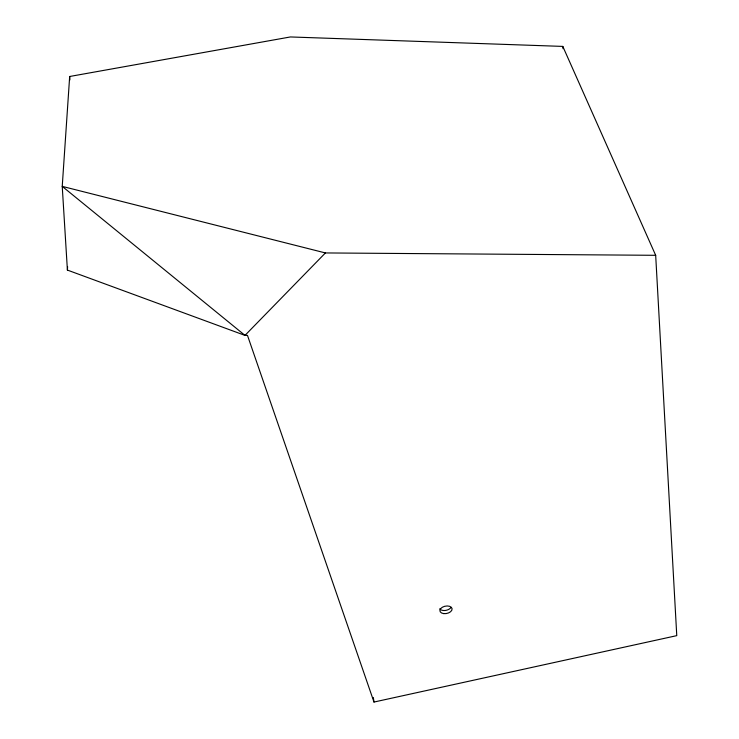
<?xml version="1.0" encoding="UTF-8"?>
<svg xmlns="http://www.w3.org/2000/svg" width="739" height="739" viewBox="0 0 739 739"><rect width="100%" height="100%" fill="white"/><g stroke="black" fill="none" stroke-linecap="round" stroke-linejoin="round"><path stroke-width="1.11" d="M67.406 270.086L62.233 186.376L69.669 76.486L290.409 36.95L562.804 46.409L655.678 255.306L676.767 635.642L373.989 702.05L247.473 335.386L244.988 335.395L67.406 270.086L67.609 266.631M325.409 252.941L244.988 335.395L62.233 186.376L325.409 252.941L655.678 255.306M373.324 697.487L373.989 702.05M562.804 46.409L563.044 48.7M69.669 76.486L69.863 79.941M450.966 607.449A6.18 3.732 -11.4 0 1 445.303 610.46A6.18 3.732 -11.4 0 1 439.714 608.807M443.594 613.601A6.189 3.732 -11.4 0 0 452.065 608.603A6.189 3.732 -11.4 0 0 442.338 607.255A6.189 3.732 -11.4 0 0 443.594 613.601"/></g></svg>
